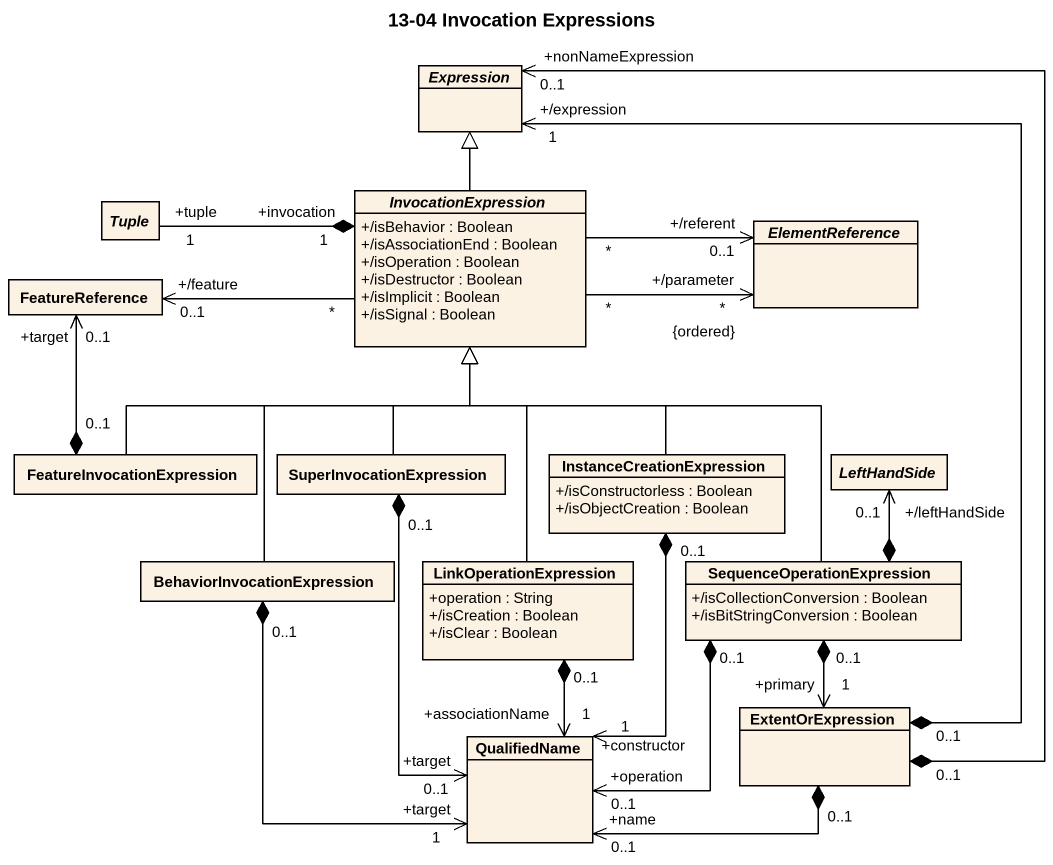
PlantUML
@startuml
title 13-04 Invocation Expressions
hide circle
hide empty members
skinparam classAttributeIconSize 0
abstract class Expression
abstract class InvocationExpression {
  +/isBehavior : Boolean
  +/isAssociationEnd : Boolean
  +/isOperation : Boolean
  +/isDestructor : Boolean
  +/isImplicit : Boolean
  +/isSignal : Boolean
}
abstract class Tuple
abstract class ElementReference
class FeatureReference
class FeatureInvocationExpression
class SuperInvocationExpression
class InstanceCreationExpression {
  +/isConstructorless : Boolean
  +/isObjectCreation : Boolean
}
abstract class LeftHandSide
class BehaviorInvocationExpression
class LinkOperationExpression {
  +operation : String
  +/isCreation : Boolean
  +/isClear : Boolean
}
class SequenceOperationExpression {
  +/isCollectionConversion : Boolean
  +/isBitStringConversion : Boolean
}
class QualifiedName
class ExtentOrExpression
InvocationExpression -up-|> Expression
InvocationExpression "+invocation\n1" *-left- "+tuple\n1" Tuple
InvocationExpression "*" -right-> "+/parameter\n*\n{ordered}" ElementReference
InvocationExpression "*" -right-> "+/referent\n0..1" ElementReference
InvocationExpression "*" -left-> "+/feature\n0..1" FeatureReference
FeatureInvocationExpression -up-|> InvocationExpression
FeatureInvocationExpression "0..1" *-up-> "+target\n0..1" FeatureReference
SuperInvocationExpression -up-|> InvocationExpression
SuperInvocationExpression "0..1" *--> "+target\n0..1" QualifiedName
InstanceCreationExpression -up-|> InvocationExpression
InstanceCreationExpression "0..1" *--> "+constructor\n1" QualifiedName
BehaviorInvocationExpression -up-|> InvocationExpression
BehaviorInvocationExpression "0..1" *--> "+target\n1" QualifiedName
LinkOperationExpression -up-|> InvocationExpression
LinkOperationExpression "0..1" *--> "+associationName\n1" QualifiedName
SequenceOperationExpression -up-|> InvocationExpression
SequenceOperationExpression *-up-> "+/leftHandSide\n0..1" LeftHandSide
SequenceOperationExpression "0..1" *--> "+operation\n0..1" QualifiedName
SequenceOperationExpression "0..1" *--> "+primary\n1" ExtentOrExpression
ExtentOrExpression "0..1" *-up-> "+/expression\n1" Expression
ExtentOrExpression "0..1" *-up-> "+nonNameExpression\n0..1" Expression
ExtentOrExpression "0..1" *-left-> "+name\n0..1" QualifiedName
@enduml
